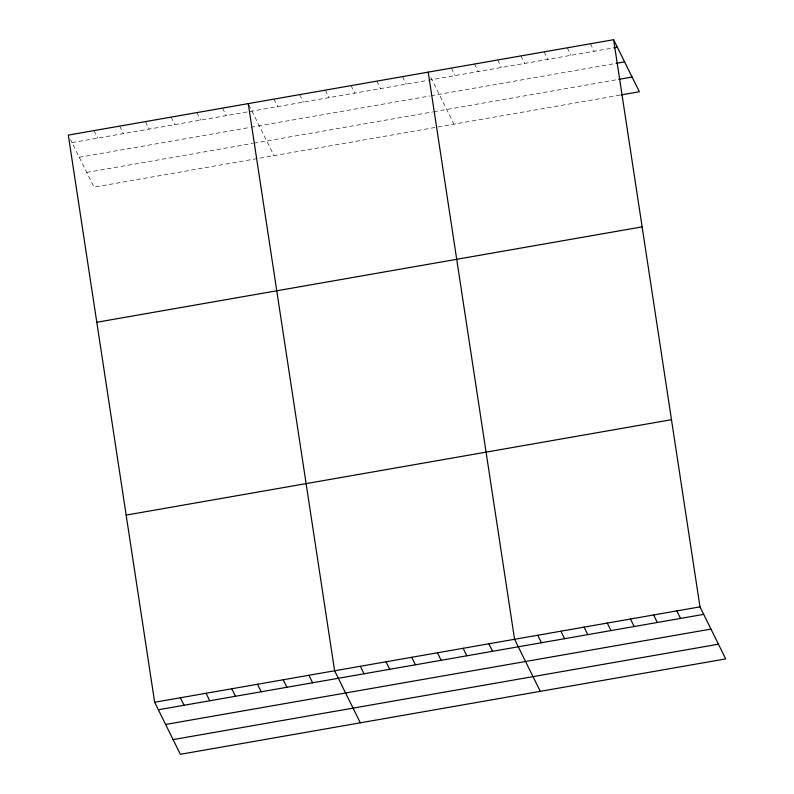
<?xml version="1.0" encoding="UTF-8"?>
<svg xmlns="http://www.w3.org/2000/svg" width="794" height="794" viewBox="0 0 794 794"><rect width="100%" height="100%" fill="white"/><g stroke="black" fill="none" stroke-linecap="round" stroke-linejoin="round"><path stroke-width="0.6" stroke-dasharray="3.97 2.98" d="M72.006 142.592L427.251 80.452M428.423 80.244L612.462 48.057M79.271 157.291L249.882 127.447M251.053 127.248L429.842 95.965M431.013 95.766L614.844 63.599M86.754 172.437L252.691 143.406M253.862 143.208L432.651 111.924M433.822 111.726L617.444 79.599M619.836 95.151L94.02 187.136L70.418 139.387M590.458 43.759L594.16 51.253M567.273 47.809L570.985 55.312M544.098 51.868L547.81 59.361M520.924 55.917L524.636 63.421M497.749 59.977L501.451 67.47M474.574 64.026L478.276 71.529M451.399 68.085L455.101 75.579M430.864 77.494L453.94 124.172M402.508 76.631L406.22 84.134M376.803 81.127L380.505 88.63M351.097 85.623L354.799 93.126M325.381 90.129L329.093 97.622M299.675 94.625L303.387 102.118M273.97 99.121L277.672 106.614M248.79 104.689L273.98 155.654M222.548 108.113L226.26 115.616M196.843 112.609L200.554 120.112M171.137 117.105L174.839 124.608M145.431 121.601L149.133 129.104M119.715 126.107L123.427 133.6M94.01 130.603L97.712 138.096"/><path stroke-width="1.19" d="M613.633 39.7L68.304 135.099L154.651 702.263L180.367 754.3L725.696 658.901L699.98 606.864L613.633 39.7L639.349 91.737L621.047 94.943M613.673 47.839L617.335 47.203M616.065 63.391L624.6 61.892M618.665 79.39L632.084 77.038M96.799 322.265L642.128 226.866M126.157 515.098L671.486 419.698M154.651 702.263L699.98 606.864M158.353 709.757L703.683 614.367M165.618 724.456L710.948 629.066M173.102 739.601L718.431 644.202M676.806 610.923L680.508 618.417M653.631 614.973L657.333 622.476M630.446 619.032L634.158 626.526M607.271 623.082L610.983 630.585M584.096 627.141L587.808 634.634M560.921 631.19L564.623 638.694M537.746 635.25L541.448 642.743M540.287 691.336L514.572 639.299L428.214 72.135M488.856 643.795L492.568 651.298M463.15 648.291L466.862 655.794M437.444 652.787L441.146 660.29M411.739 657.293L415.441 664.786M386.023 661.789L389.735 669.282M360.317 666.285L364.019 673.778M360.327 722.818L334.611 670.781L248.264 103.617M308.906 675.277L312.608 682.78M283.19 679.773L286.902 687.276M257.484 684.269L261.186 691.773M231.779 688.765L235.481 696.269M206.063 693.271L209.775 700.765M180.357 697.767L184.069 705.261"/></g></svg>
